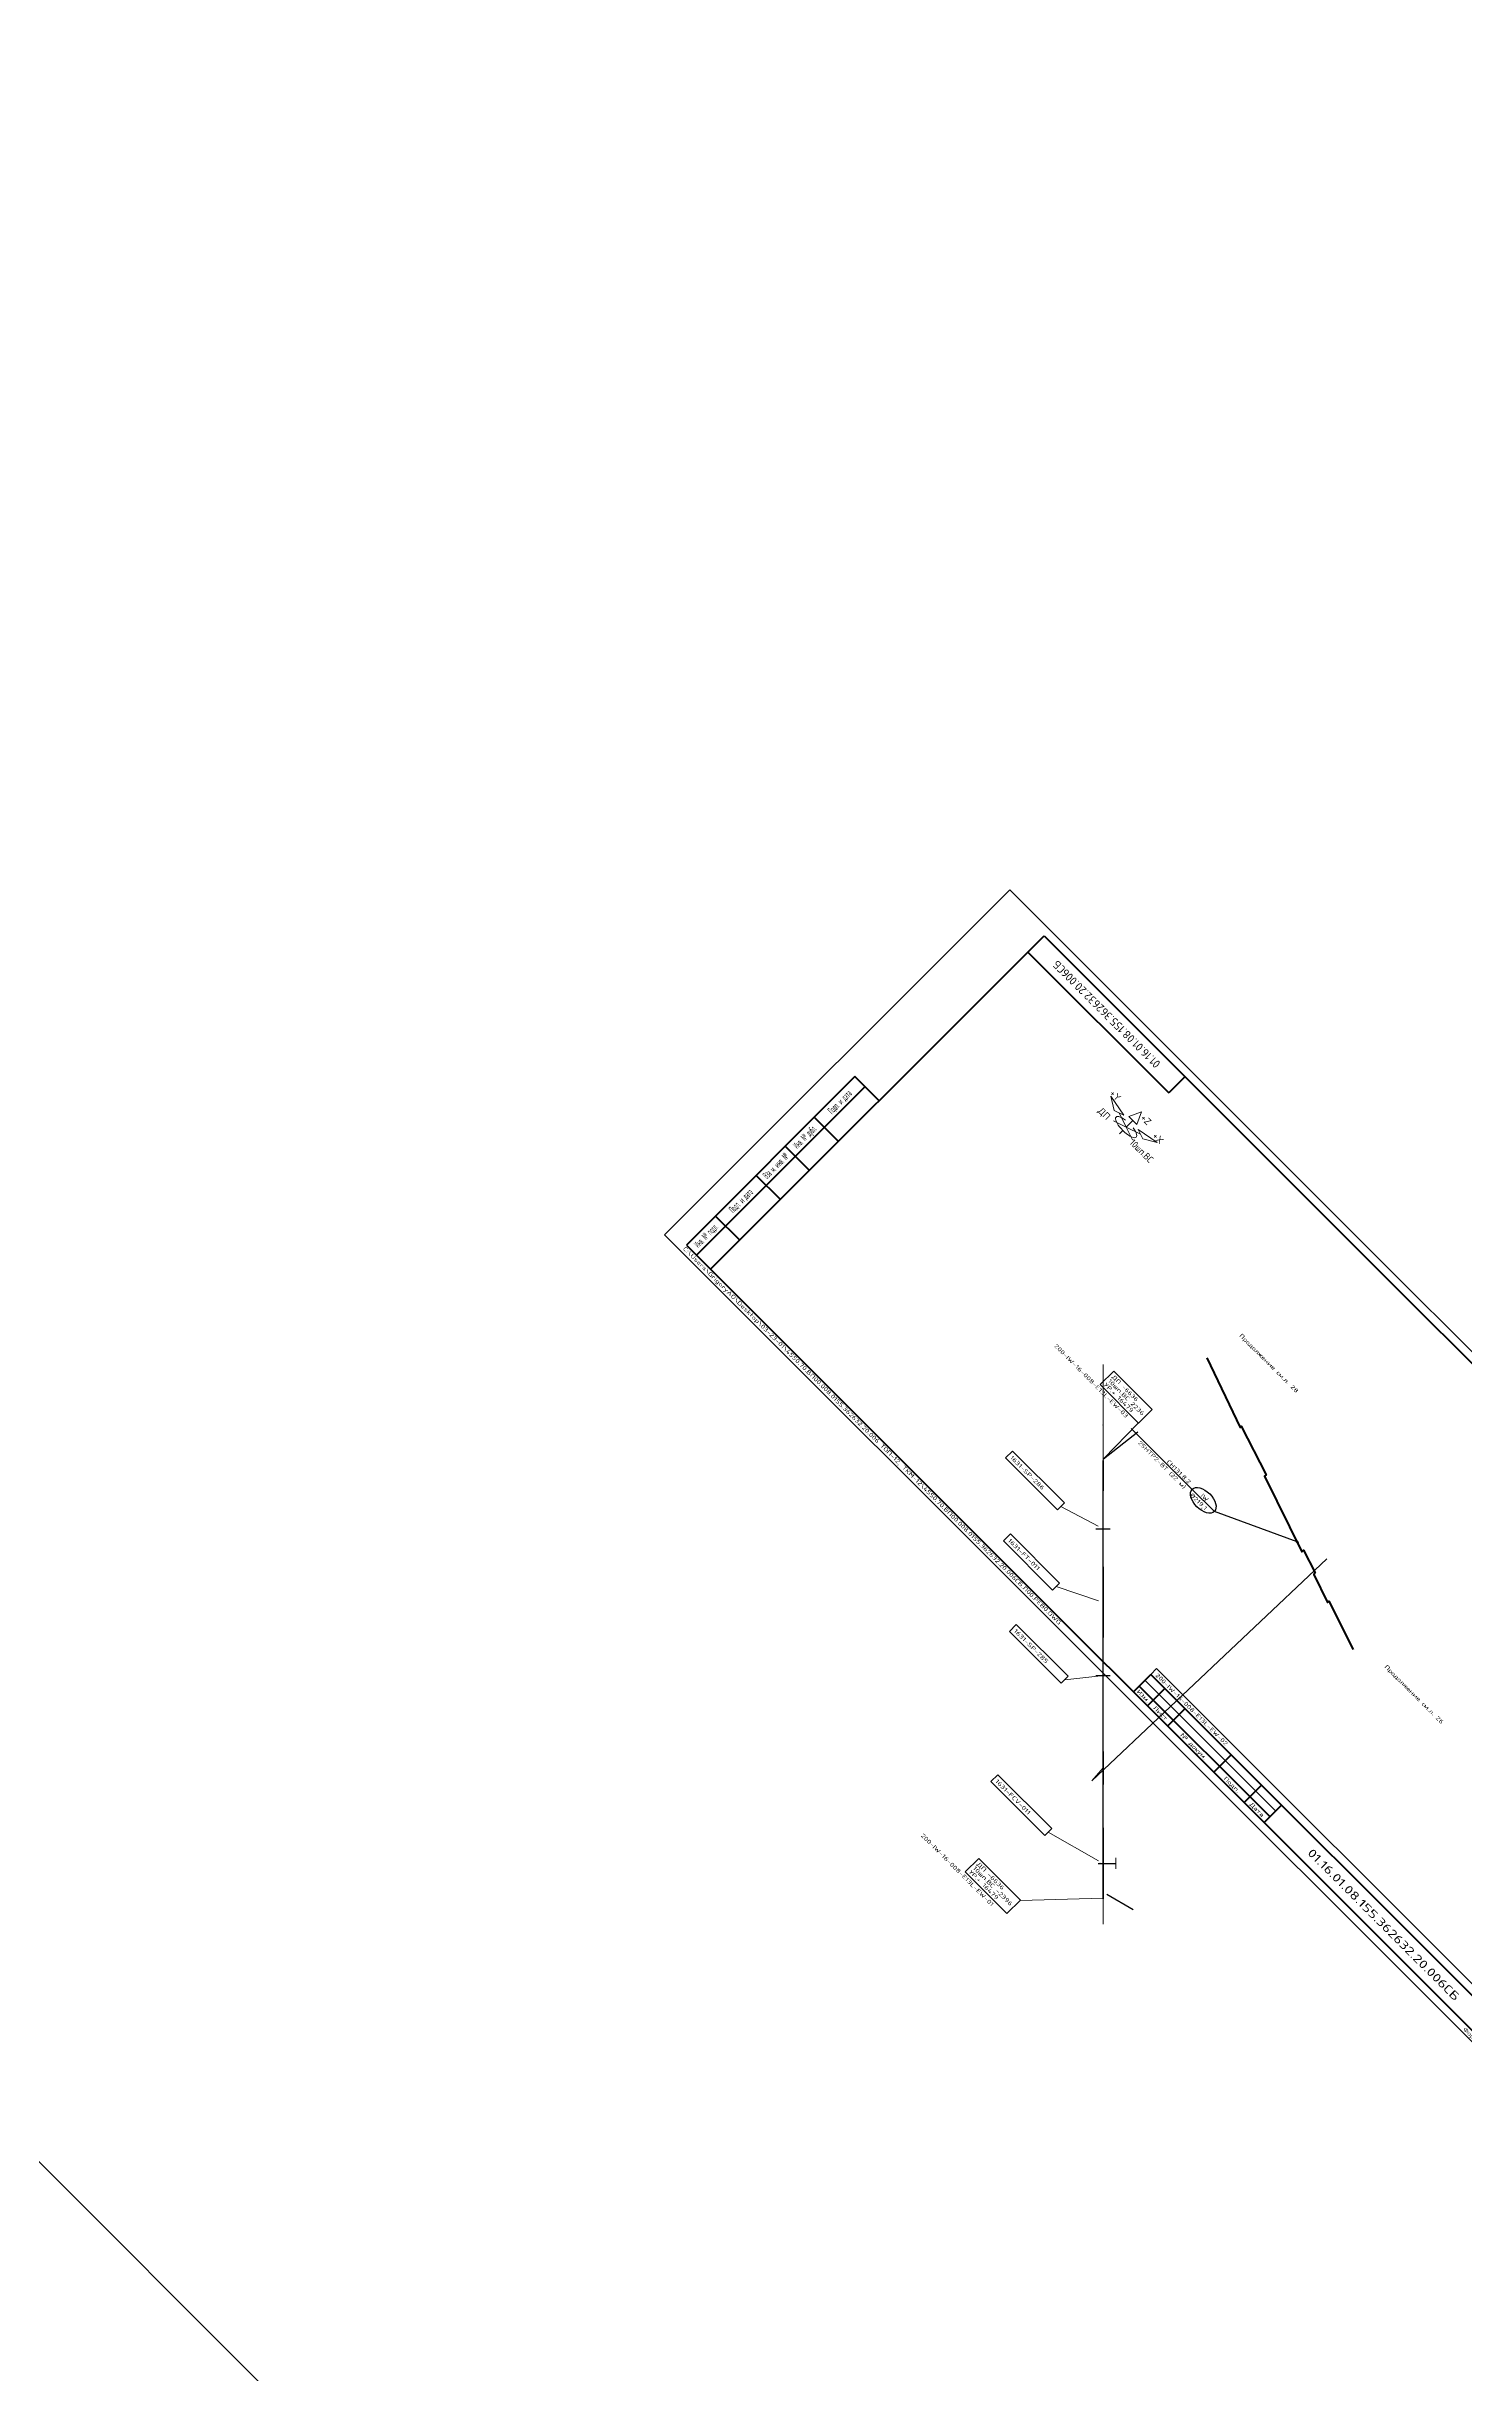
# Model space of a CAD drawing. Header units: millimetres. Extents: x -1501 to 8157, y -8271 to 1386.
# Drawn here: x 2518 to 3016, y -3628 to -2810 of the extents above; entities that cross this region are included whole.
import ezdxf
from ezdxf import colors
from ezdxf.entities.mleader import LeaderData, LeaderLine
from ezdxf.enums import TextEntityAlignment as Align
from ezdxf.math import Vec2, Vec3

# ---------------------------------------------------------------- set-up
doc = ezdxf.new("R2010")
doc.units = ezdxf.units.MM
doc.header["$MEASUREMENT"] = 0
for name, color, linetype, lineweight in [('--TEXT--', 7, 'Continuous', 25), ('OFORMLENIE', 7, 'Continuous', 25), ('подложка', 253, 'Continuous', 13), ('СН', 1, 'Continuous', 50)]:
    doc.layers.add(name, color=color, linetype=linetype, lineweight=lineweight)
doc.layers.add('непечат', color=2, linetype='Continuous', plot=False)
doc.layers.add('Построение', color=7, linetype='Continuous')
doc.styles.add('GOST 2.304', font='CS_Gost2304.shx')
doc.styles.add('GOST_2.304', font='CS_Gost2304.shx', dxfattribs={"height": 2.5})
doc.styles.add('GOST_2.304_07', font='CS_Gost2304.shx', dxfattribs={"width": 0.7})
doc.styles.add('GOST_2.304_09', font='CS_Gost2304.shx', dxfattribs={"width": 0.9})
doc.styles.add('Style-CS_Gost2304', font='CS_Gost2304.shx')
doc.styles.add('TNR_30', font='times.ttf', dxfattribs={"height": 3})

# ---------------------------------------------------------------- blocks, each defined once
blk = doc.blocks.new('TerminatorOpen_0.4')
at = {"color": 0, "linetype": 'ByBlock', "lineweight": -2}
for q in [(-1, 0.2), (-1, 0), (-1, -0.2)]:
    blk.add_line((0, 0), q, dxfattribs=at)
blk = doc.blocks.new('_DotSmall')
at = {"color": 0, "linetype": 'ByBlock', "const_width": 0.5}
blk.add_lwpolyline([(-0.0625, 0, 1), (0.0625, 0, 1)], format="xyb", close=True, dxfattribs=at)
blk = doc.blocks.new('*U21')
at = {"color": 0, "linetype": 'ByBlock', "lineweight": -2}
blk.add_lwpolyline([(420, 297), (0, 297), (0, 0), (420, 0)], close=True, dxfattribs=at)
at = {"color": 0, "linetype": 'ByBlock', "lineweight": 50}
blk.add_lwpolyline([(20, 292), (415, 292), (415, 5), (20, 5)], close=True, dxfattribs=at)
at = {"color": 0, "linetype": 'ByBlock', "lineweight": -2, "style": 'GOST_2.304'}
blk.add_text('Формат А3', height=2.5, dxfattribs=at).set_placement((410, 2.5), align=Align.MIDDLE_RIGHT)
at = {"color": 0, "linetype": 'ByBlock', "lineweight": -2, "insert": (8, 2.5), "char_height": 2.5, "attachment_point": 4, "style": 'GOST_2.304'}
blk.add_mtext('C:\\\\Users\\\\GrigoryAO\\\\Desktop\\\\03-23-01\\\\4550.70.ВП00.008.0155.362632.20.006 ТОП-12, ТКМ-12\\\\4550.70.ВП00.008.0155.362632.20.006СБ.Л00.РЕВ0.DWG', dxfattribs=at)
at = {"color": 0, "linetype": 'ByBlock', "lineweight": -2, "style": 'TNR_30'}
blk.add_attdef('ВЕРХНИЙ_НОМЕР_ЛИСТА', text='', height=3, dxfattribs=at).set_placement((410, 287), align=Align.MIDDLE_CENTER)
blk = doc.blocks.new('ST_Left')
at = {"color": 0, "linetype": 'ByBlock', "lineweight": 50}
for p, q in [((8, 150), (8, 5)), ((20, 150), (8, 150)), ((13, 5), (13, 150)), ((8, 115), (20, 115)), ((8, 90), (20, 90)), ((20, 65), (8, 65)), ((20, 30), (8, 30)), ((8, 5), (20, 5))]:
    blk.add_line(p, q, dxfattribs=at)
at = {"color": 0, "linetype": 'ByBlock', "lineweight": -2, "style": 'GOST_2.304'}
for s, p in [('Подп. и дата', (10.5, 132.5)), ('Инв. № дубл.', (10.5, 102.5)), ('Вза м. инв. №', (10.5, 77.5)), ('Подп. и дата', (10.5, 47.5)), ('Инв. № подл.', (10.5, 17.5))]:
    blk.add_text(s, height=2.5, rotation=90, dxfattribs=at).set_placement(p, align=Align.MIDDLE_CENTER)
at = {"color": 0, "linetype": 'ByBlock', "lineweight": -2, "style": 'GOST_2.304', "flags": 8}
for tag, p in [('ДУБЛ_ДАТА', (16.5, 141.25)), ('НОМЕР_ДУБЛ', (16.5, 102.5)), ('ВЗАМ_ИНВ', (16.5, 77.5)), ('ИНВ_ДАТА', (16.5, 56.25)), ('ИНВ_НОМЕР', (16.5, 17.5))]:
    blk.add_attdef(tag, text='', height=2.5, rotation=90, dxfattribs=at).set_placement(p, align=Align.MIDDLE_CENTER)
blk = doc.blocks.new('ST_2a_dyn')
at = {"color": 0, "linetype": 'ByBlock', "lineweight": 50, "extrusion": (0, 1, 0)}
for p, q in [((-185, 15), (0, 15)), ((-185, 5), (-120, 5)), ((-185, 0), (0, 0)), ((-10, 8), (0, 8))]:
    blk.add_line(p, q, dxfattribs=at)
at = {"color": 0, "linetype": 'ByBlock', "lineweight": 50, "extrusion": (1, 0, 0)}
for p, q in [((-185, 0), (-185, 15)), ((-178, 15), (-178, 0)), ((-168, 15), (-168, 0)), ((-145, 15), (-145, 0)), ((-130, 15), (-130, 0)), ((-120, 0), (-120, 15)), ((-10, 0), (-10, 15))]:
    blk.add_line(p, q, dxfattribs=at)
at = {"color": 0, "linetype": 'ByBlock', "lineweight": -2, "extrusion": (0, 1, 0)}
blk.add_line((-185, 10), (-120, 10), dxfattribs=at)
at = {"color": 0, "linetype": 'ByBlock', "lineweight": 50}
blk.add_line((0, 15), (0, 0), dxfattribs=at)
at = {"color": 0, "linetype": 'ByBlock', "lineweight": -2, "style": 'GOST_2.304'}
for s, p in [('Лист', (-5, 11.5)), ('Лист', (-173, 2.5)), ('Подп.', (-137.5, 2.5)), ('Дата', (-125, 2.5))]:
    blk.add_text(s, height=2.5, dxfattribs=at).set_placement(p, align=Align.MIDDLE_CENTER)
at = {"color": 0, "linetype": 'ByBlock', "lineweight": -2, "width": 0.9}
for s, style, p in [('Изм.', 'GOST_2.304', (-181.5, 2.5)), ('№ докум.', 'GOST_2.304_09', (-156.5, 2.5))]:
    blk.add_text(s, height=2.5, dxfattribs=dict(at, style=style)).set_placement(p, align=Align.MIDDLE_CENTER)
at = {"color": 0, "linetype": 'ByBlock', "lineweight": -2}
for tag, height, style, flags, p in [('ИЗМ_2', 2.5, 'GOST_2.304', 12, (-181.5, 12.5)), ('ИЗМ_1', 2.5, 'GOST_2.304', 12, (-181.5, 7.5)), ('ЛИСТ_2', 2.5, 'GOST_2.304', 12, (-173, 12.5)), ('ЛИСТ_1', 2.5, 'GOST_2.304', 12, (-173, 7.5)), ('N_ДОК_2', 2.5, 'GOST_2.304_09', 12, (-156.5, 12.5)), ('N_ДОК_1', 2.5, 'GOST_2.304_09', 12, (-156.5, 7.5)), ('ШИФР', 5, 'GOST_2.304', 4, (-65, 7.5)), ('LIST', 3.5, 'GOST_2.304', 4, (-5, 4))]:
    blk.add_attdef(tag, text='', height=height, dxfattribs=dict(at, style=style, flags=flags)).set_placement(p, align=Align.MIDDLE_CENTER)
at = {"color": 0, "linetype": 'ByBlock', "lineweight": -2, "style": 'GOST_2.304_07', "width": 0.7, "flags": 12}
for tag, p in [('ДАТА_2', (-125, 12.5)), ('ДАТА_1', (-125, 7.5))]:
    blk.add_attdef(tag, text='', height=2.5, dxfattribs=at).set_placement(p, align=Align.MIDDLE_CENTER)
blk = doc.blocks.new('ST_Top')
at = {"color": 0, "linetype": 'ByBlock', "lineweight": 50}
blk.add_line((70, 0), (70, -14), dxfattribs=at)
at = {"color": 0, "linetype": 'ByBlock', "lineweight": 50, "extrusion": (0, 1, 0)}
blk.add_line((0, -14), (70, -14), dxfattribs=at)
at = {"color": 0, "linetype": 'ByBlock', "lineweight": -2, "style": 'GOST_2.304', "width": 0.7, "flags": 4}
blk.add_attdef('ШИФР', text='', height=5, rotation=180, dxfattribs=at).set_placement((35, -7), align=Align.MIDDLE_CENTER)

msp = doc.modelspace()

# ---------------------------------------------------------------- hatches: boundary and pattern name
at = {"layer": 'подложка', "extrusion": (-1, -3.92523e-17, -1.17757e-16)}
h = msp.add_hatch(color=252, dxfattribs=at)
edge = h.paths.add_edge_path()
edge.add_arc((3294.63, -313.15), 1.78, 0, 360)
h = msp.add_hatch(color=252, dxfattribs=at)
edge = h.paths.add_edge_path()
edge.add_arc((3317.74, -313.15), 1, 0, 360)
h = msp.add_hatch(color=252, dxfattribs=at)
edge = h.paths.add_edge_path()
edge.add_arc((3344.4, -313.15), 1, 0, 360)
for points in [[(3351.09, -311.71), (3345.34, -313.15), (3351.09, -314.59)], [(3400.86, -311.71), (3395.11, -313.15), (3400.86, -314.59)]]:
    msp.add_hatch(color=252, dxfattribs=at).paths.add_polyline_path(points)
h = msp.add_hatch(color=252, dxfattribs=at)
edge = h.paths.add_edge_path()
edge.add_arc((3436.15, -313.15), 1, 0, 360)
h = msp.add_hatch(color=252, dxfattribs=at)
edge = h.paths.add_edge_path()
edge.add_arc((3461.04, -313.15), 1, 0, 360)
at = {"layer": 'Построение', "linetype": 'Continuous', "lineweight": 30, "extrusion": (-1, -3.92523e-17, -1.17757e-16)}
h = msp.add_hatch(color=256, dxfattribs=at)
edge = h.paths.add_edge_path()
edge.add_arc((3409.28, -313.15), 1, 0, 360)

# ---------------------------------------------------------------- linework, layer by layer
at = {"layer": '--TEXT--', "extrusion": (-0.57735, -0.57735, 0.57735)}
for p, q in [((2888.94, -3306.47, -312.37), (2901.02, -3297.01, -290.83)), ((2890.08, -3459.43, -310.23), (2899.35, -3464.74, -306.28))]:
    msp.add_line(p, q, dxfattribs=at)
msp.add_circle((4415.87, -486.3), 5.51, dxfattribs=at)
at = {"layer": 'OFORMLENIE', "extrusion": (-0.57735, -0.57735, 0.57735)}
for q in [(2905.52, -3382.18, -476.66), (3038.41, -3510.99, -472.58)]:
    msp.add_line((2907.56, -3380.14, -472.58), q, dxfattribs=at)
at = {"layer": 'непечат', "color": 3, "extrusion": (-0.57735, -0.57735, 0.57735)}
msp.add_lwpolyline([(-1387.86, 992.34), (10962.33, 992.34), (10962.33, -1271.92), (-1387.86, -1271.92)], close=True, dxfattribs=at)
at = {"layer": 'подложка', "color": 252, "extrusion": (-0.57735, -0.57735, 0.57735)}
for p, q in [((2896.88, -3189.88, -301.43), (2892.38, -3187.63, -303.68)), ((2896.88, -3189.88, -301.43), (2894.38, -3184.88, -298.93)), ((2896.88, -3189.88, -301.43), (2899.21, -3187.55, -296.76)), ((2894.55, -3192.21, -306.1), (2895.71, -3191.05, -303.76)), ((2896.88, -3189.88, -301.43), (2899.13, -3194.38, -303.68)), ((2896.88, -3189.88, -301.43), (2901.88, -3192.38, -298.93)), ((2888.94, -3306.47, -312.37), (2901.22, -3293.84, -287.46)), ((2887.07, -3330.16, -313.94), (2873.95, -3323.15, -320.05)), ((2887.07, -3330.16, -313.94), (2873.95, -3323.15, -320.05)), ((2884.84, -3419.56, -291.71), (2967.32, -3341.54, -374.22)), ((2887.13, -3356.3, -314.24), (2872.27, -3351.35, -324.15)), ((2887.13, -3356.3, -314.24), (2872.27, -3351.35, -324.15)), ((2886.87, -3382.82, -315.25), (2875.3, -3384.08, -328.08)), ((2886.87, -3382.82, -315.25), (2875.3, -3384.08, -328.08)), ((2887.12, -3447.65, -313.86), (2869.51, -3437.62, -321.43)), ((2887.12, -3447.65, -313.86), (2869.51, -3437.62, -321.43)), ((2888.69, -3460.83, -313.02), (2859.71, -3461.62, -342.79)), ((2888.77, -3461.04, -298.15), (2888.77, -3469.15, -298.15))]:
    msp.add_line(p, q, dxfattribs=at)
at = {"layer": 'подложка', "color": 252}
for p, q in [((2888.77, -3282.19, -313.15), (2888.77, -3273.3, -313.15)), ((2888.77, -3282.19, -315.98), (2888.77, -3273.3, -315.98)), ((2888.77, -3282.19, -310.32), (2888.77, -3273.3, -310.32)), ((2888.77, -3283.74, -317.15), (2888.77, -3282.19, -317.15)), ((2888.77, -3283.74, -309.15), (2888.77, -3282.19, -309.15)), ((2888.77, -3285.74, -317.15), (2888.77, -3283.74, -317.15)), ((2888.77, -3285.74, -309.15), (2888.77, -3283.74, -309.15)), ((2888.77, -3287.52, -317.15), (2888.77, -3289.52, -317.15)), ((2888.77, -3287.52, -309.15), (2888.77, -3289.52, -309.15)), ((2888.77, -3299.74, -317.15), (2888.77, -3289.52, -317.15)), ((2888.77, -3299.74, -309.15), (2888.77, -3289.52, -309.15)), ((2888.77, -3301.74, -317.15), (2888.77, -3299.74, -317.15)), ((2888.77, -3301.74, -309.15), (2888.77, -3299.74, -309.15)), ((2888.77, -3303.52, -317.15), (2888.77, -3305.52, -317.15)), ((2888.77, -3303.52, -309.15), (2888.77, -3305.52, -309.15)), ((2888.77, -3305.52, -317.15), (2888.77, -3307.07, -317.15)), ((2888.77, -3305.52, -309.15), (2888.77, -3307.07, -309.15)), ((2888.77, -3307.07, -317.15), (2888.77, -3317.74, -317.15)), ((2888.77, -3307.07, -309.15), (2888.77, -3317.74, -309.15)), ((2888.77, -3344.4, -315.98), (2888.77, -3317.74, -315.98)), ((2888.77, -3344.4, -310.32), (2888.77, -3317.74, -310.32)), ((2888.77, -3345.95, -317.15), (2888.77, -3344.4, -317.15)), ((2888.77, -3345.95, -309.15), (2888.77, -3344.4, -309.15)), ((2888.77, -3347.95, -317.15), (2888.77, -3345.95, -317.15)), ((2888.77, -3347.95, -309.15), (2888.77, -3345.95, -309.15)), ((2888.77, -3349.73, -317.15), (2888.77, -3351.73, -317.15)), ((2888.77, -3349.73, -309.15), (2888.77, -3351.73, -309.15)), ((2888.77, -3361.95, -317.15), (2888.77, -3351.73, -317.15)), ((2888.77, -3361.95, -309.15), (2888.77, -3351.73, -309.15)), ((2888.77, -3363.95, -317.15), (2888.77, -3361.95, -317.15)), ((2888.77, -3363.95, -309.15), (2888.77, -3361.95, -309.15)), ((2888.77, -3365.73, -317.15), (2888.77, -3367.73, -317.15)), ((2888.77, -3365.73, -309.15), (2888.77, -3367.73, -309.15)), ((2888.77, -3367.73, -317.15), (2888.77, -3369.28, -317.15)), ((2888.77, -3367.73, -309.15), (2888.77, -3369.28, -309.15)), ((2888.77, -3409.28, -315.98), (2888.77, -3369.28, -315.98)), ((2888.77, -3409.28, -310.32), (2888.77, -3369.28, -310.32)), ((2888.77, -3410.83, -317.15), (2888.77, -3409.28, -317.15)), ((2888.77, -3410.83, -309.15), (2888.77, -3409.28, -309.15)), ((2888.77, -3412.83, -317.15), (2888.77, -3410.83, -317.15)), ((2888.77, -3412.83, -309.15), (2888.77, -3410.83, -309.15)), ((2888.77, -3415.5, -317.15), (2888.77, -3413.5, -317.15)), ((2888.77, -3413.5, -317.15), (2888.77, -3416.61, -317.15)), ((2888.77, -3413.5, -309.15), (2888.77, -3416.61, -309.15)), ((2888.77, -3414.61, -317.15), (2888.77, -3416.61, -317.15)), ((2888.77, -3414.61, -309.15), (2888.77, -3416.61, -309.15)), ((2888.77, -3417.28, -317.15), (2888.77, -3419.28, -317.15)), ((2888.77, -3417.28, -309.15), (2888.77, -3419.28, -309.15)), ((2888.77, -3419.28, -317.15), (2888.77, -3420.83, -317.15)), ((2888.77, -3419.28, -309.15), (2888.77, -3420.83, -309.15)), ((2888.77, -3436.15, -315.98), (2888.77, -3420.83, -315.98)), ((2888.77, -3436.15, -310.32), (2888.77, -3420.83, -310.32)), ((2888.77, -3437.71, -317.15), (2888.77, -3436.15, -317.15)), ((2888.77, -3437.71, -309.15), (2888.77, -3436.15, -309.15)), ((2888.77, -3439.71, -317.15), (2888.77, -3437.71, -317.15)), ((2888.77, -3439.71, -309.15), (2888.77, -3437.71, -309.15)), ((2888.77, -3441.48, -317.15), (2888.77, -3443.48, -317.15)), ((2888.77, -3441.48, -309.15), (2888.77, -3443.48, -309.15)), ((2888.77, -3453.7, -317.15), (2888.77, -3443.48, -317.15)), ((2888.77, -3453.7, -309.15), (2888.77, -3443.48, -309.15)), ((2888.77, -3455.7, -317.15), (2888.77, -3453.7, -317.15)), ((2888.77, -3455.7, -309.15), (2888.77, -3453.7, -309.15)), ((2888.77, -3457.48, -317.15), (2888.77, -3459.48, -317.15)), ((2888.77, -3457.48, -309.15), (2888.77, -3459.48, -309.15)), ((2888.77, -3459.48, -317.15), (2888.77, -3461.04, -317.15)), ((2888.77, -3459.48, -309.15), (2888.77, -3461.04, -309.15)), ((2888.77, -3469.92, -313.15), (2888.77, -3461.04, -313.15)), ((2888.77, -3469.92, -315.98), (2888.77, -3461.04, -315.98)), ((2888.77, -3469.92, -310.32), (2888.77, -3461.04, -310.32))]:
    msp.add_line(p, q, dxfattribs=at)
at = {"layer": 'подложка', "color": 252, "extrusion": (-1, 5.55112e-17, -5.55112e-17)}
for p, q in [((2888.77, -3288.41, -309.59), (2888.77, -3300.85, -316.7)), ((2888.77, -3294.63, -315.65), (2888.77, -3294.63, -307.15)), ((2888.77, -3307.07, -313.15), (2888.77, -3307.07, -303.9)), ((2888.77, -3307.07, -313.15), (2888.77, -3307.07, -296.9)), ((2888.77, -3307.07, -313.15), (2888.77, -3307.07, -289.9)), ((2888.77, -3309.57, -305.15), (2888.77, -3328.57, -305.15)), ((2888.77, -3309.57, -298.15), (2888.77, -3345.45, -298.15)), ((2888.77, -3309.57, -291.15), (2888.77, -3458.54, -291.15)), ((2888.77, -3331.07, -313.15), (2888.77, -3331.07, -303.9)), ((2888.77, -3347.95, -313.15), (2888.77, -3347.95, -296.9)), ((2888.77, -3349.73, -313.15), (2888.77, -3349.73, -296.9)), ((2888.77, -3352.23, -298.15), (2888.77, -3361.45, -298.15)), ((2888.77, -3363.95, -313.15), (2888.77, -3363.95, -296.9)), ((2888.77, -3365.73, -313.15), (2888.77, -3365.73, -296.9)), ((2888.77, -3365.73, -313.15), (2888.77, -3365.73, -303.9)), ((2888.77, -3368.23, -298.15), (2888.77, -3410.33, -298.15)), ((2888.77, -3368.23, -305.15), (2888.77, -3380.11, -305.15)), ((2888.77, -3382.61, -313.15), (2888.77, -3382.61, -303.9)), ((2888.77, -3415.05, -298.15), (2884.84, -3419.56, -291.71)), ((2888.77, -3412.83, -313.15), (2888.77, -3412.83, -296.9)), ((2888.77, -3414.61, -313.15), (2888.77, -3414.61, -296.9)), ((2888.77, -3414.61, -298.15), (2888.77, -3415.5, -298.15)), ((2888.77, -3415.5, -313.15), (2888.77, -3415.5, -296.9)), ((2888.77, -3417.28, -313.15), (2888.77, -3417.28, -296.9)), ((2888.77, -3419.78, -298.15), (2888.77, -3437.21, -298.15)), ((2888.77, -3439.71, -313.15), (2888.77, -3439.71, -296.9)), ((2888.77, -3441.48, -313.15), (2888.77, -3441.48, -296.9)), ((2888.77, -3443.98, -298.15), (2888.77, -3453.2, -298.15)), ((2888.77, -3455.7, -313.15), (2888.77, -3455.7, -296.9)), ((2888.77, -3457.48, -313.15), (2888.77, -3457.48, -296.9)), ((2888.77, -3457.48, -298.15), (2888.77, -3461.04, -298.15)), ((2888.77, -3461.04, -313.15), (2888.77, -3461.04, -296.9)), ((2888.77, -3461.04, -313.15), (2888.77, -3461.04, -289.9))]:
    msp.add_line(p, q, dxfattribs=at)
at = {"layer": 'подложка', "color": 252, "extrusion": (1, -5.55112e-17, 5.55112e-17)}
for p, q in [((2888.77, -3349.98, -313.4), (2888.77, -3349.48, -312.9)), ((2888.77, -3349.98, -312.9), (2888.77, -3349.48, -313.4)), ((2888.77, -3365.98, -313.4), (2888.77, -3365.48, -312.9)), ((2888.77, -3365.98, -312.9), (2888.77, -3365.48, -313.4)), ((2888.77, -3414.86, -313.4), (2888.77, -3414.36, -312.9)), ((2888.77, -3414.86, -312.9), (2888.77, -3414.36, -313.4)), ((2888.77, -3417.53, -313.4), (2888.77, -3417.03, -312.9)), ((2888.77, -3417.53, -312.9), (2888.77, -3417.03, -313.4)), ((2888.77, -3441.73, -313.4), (2888.77, -3441.23, -312.9)), ((2888.77, -3441.73, -312.9), (2888.77, -3441.23, -313.4)), ((2888.77, -3457.73, -313.4), (2888.77, -3457.23, -312.9)), ((2888.77, -3457.73, -312.9), (2888.77, -3457.23, -313.4))]:
    msp.add_line(p, q, dxfattribs=at)
at = {"layer": 'подложка', "color": 252, "extrusion": (-1, 5.55112e-17, -5.55112e-17), "elevation": -2888.77, "flags": 128}
for points in [[(3284.85, -310.48), (3282.19, -312.26), (3282.19, -314.04), (3284.85, -315.81)], [(3350.31, -311.91), (3345.34, -313.15), (3351.09, -314.59), (3351.09, -311.71)], [(3351.09, -311.71), (3345.34, -313.15), (3351.09, -314.59), (3351.09, -312.15)], [(3400.08, -311.91), (3395.11, -313.15), (3400.86, -314.59), (3400.86, -311.71)], [(3400.86, -311.71), (3395.11, -313.15), (3400.86, -314.59), (3400.86, -312.15)]]:
    msp.add_lwpolyline(points, dxfattribs=at)
at = {"layer": 'подложка', "color": 252, "extrusion": (1, -5.55112e-17, 5.55112e-17), "elevation": 2888.77, "flags": 128}
msp.add_lwpolyline([(-3304.4, -310.48), (-3307.07, -312.26), (-3307.07, -314.04), (-3304.4, -315.81)], dxfattribs=at)
at = {"layer": 'подложка', "color": 252, "extrusion": (-0.57735, -0.57735, 0.57735)}
msp.add_ellipse((2896.88, -3189.88, -301.43), major_axis=(-3.54, 3.54), ratio=0.57735, start_param=5.105088, end_param=10.602875, dxfattribs=at)
at = {"layer": 'подложка', "color": 252, "extrusion": (-1, 5.55112e-17, -5.55112e-17)}
msp.add_point((2888.77, -3294.59, -314.72), dxfattribs=at)
at = {"layer": 'подложка', "color": 252, "extrusion": (-0.707107, 0, 0.707107)}
msp.add_point((2887.66, -3448.56, -314.26), dxfattribs=at)
at = {"layer": 'подложка', "color": 252, "extrusion": (1, -5.55112e-17, 5.55112e-17)}
msp.add_solid([(-3292.63, -306.65, 2888.77), (-3296.63, -306.65, 2888.77), (-3292.63, -307.15, 2888.77), (-3296.63, -307.15, 2888.77)], dxfattribs=at)
at = {"layer": 'подложка', "color": 252, "extrusion": (-1, 5.55112e-17, -5.55112e-17)}
for points in [[(3351.09, -311.71, -2888.77), (3345.34, -313.15, -2888.77), (3351.09, -314.59, -2888.77)], [(3400.86, -311.71, -2888.77), (3395.11, -313.15, -2888.77), (3400.86, -314.59, -2888.77)]]:
    msp.add_solid(points, dxfattribs=at)
at = {"layer": 'подложка', "color": 252}
for points in [[(2891.46, -3179.05, -296.01), (2896.05, -3185.71, -298.1), (2892.71, -3184.05, -299.76)], [(2902.27, -3184.48, -290.64), (2897.8, -3186.13, -296.76), (2900.63, -3188.96, -296.76)], [(2907.71, -3195.3, -296.01), (2901.05, -3190.71, -298.1), (2902.71, -3194.05, -299.76)], [(2892.5, -3275.65, -277.99), (2905.98, -3289.12, -277.99), (2901.24, -3293.86, -287.46), (2887.76, -3280.38, -287.46)], [(2888.77, -3285.74, -309.59), (2888.77, -3284.85, -309.59), (2888.77, -3284.85, -316.7), (2888.77, -3285.74, -316.7)], [(2888.77, -3285.74, -314.48), (2888.77, -3287.52, -314.48), (2888.77, -3287.52, -311.81), (2888.77, -3285.74, -311.81)], [(2888.77, -3287.52, -309.59), (2888.77, -3288.41, -309.59), (2888.77, -3288.41, -316.7), (2888.77, -3287.52, -316.7)], [(2888.77, -3300.85, -309.59), (2888.77, -3301.74, -309.59), (2888.77, -3301.74, -316.7), (2888.77, -3300.85, -316.7)], [(2888.77, -3303.52, -314.48), (2888.77, -3301.74, -314.48), (2888.77, -3301.74, -311.81), (2888.77, -3303.52, -311.81)], [(2856.95, -3303.7, -317.6), (2875.18, -3321.93, -317.6), (2872.73, -3324.37, -322.5), (2854.5, -3306.15, -322.5)], [(2888.77, -3303.52, -309.59), (2888.77, -3304.4, -309.59), (2888.77, -3304.4, -316.7), (2888.77, -3303.52, -316.7)], [(2856.22, -3332.85, -321.71), (2873.5, -3350.12, -321.71), (2871.05, -3352.57, -326.6), (2853.77, -3335.3, -326.6)], [(2888.77, -3351.09, -311.71), (2888.77, -3345.34, -313.15), (2888.77, -3351.09, -314.59)], [(2858.29, -3364.63, -325.63), (2876.52, -3382.85, -325.63), (2874.07, -3385.3, -330.53), (2855.85, -3367.08, -330.53)], [(2888.77, -3400.86, -311.71), (2888.77, -3395.11, -313.15), (2888.77, -3400.86, -314.59)], [(2851.76, -3417.42, -318.98), (2870.73, -3436.39, -318.98), (2868.28, -3438.84, -323.88), (2849.31, -3419.87, -323.88)], [(2845.08, -3446.84, -342.65), (2859.75, -3461.51, -342.65), (2855.01, -3466.25, -352.12), (2840.35, -3451.58, -352.12)]]:
    msp.add_3dface(points, dxfattribs=at)
at = {"layer": 'Построение', "linetype": 'Continuous', "lineweight": 30}
for p, q in [((2888.77, -3344.4, -313.15), (2888.77, -3317.74, -313.15)), ((2888.77, -3409.28, -313.15), (2888.77, -3369.28, -313.15)), ((2888.77, -3415.5, -309.15), (2888.77, -3413.5, -309.15)), ((2888.77, -3413.5, -309.15), (2888.77, -3413.5, -309.15)), ((2888.77, -3436.15, -313.15), (2888.77, -3420.83, -313.15))]:
    msp.add_line(p, q, dxfattribs=at)
at = {"layer": 'Построение', "linetype": 'Continuous', "lineweight": 30, "extrusion": (-5.55112e-17, -1, 5.55112e-17)}
for p, q in [((2886.27, -3331.07, -314.65), (2891.27, -3331.07, -314.65)), ((2886.27, -3382.61, -314.65), (2891.27, -3382.61, -314.65))]:
    msp.add_line(p, q, dxfattribs=at)
at = {"layer": 'Построение', "linetype": 'Continuous', "lineweight": 30, "extrusion": (-1, 5.55112e-17, -5.55112e-17)}
for p, q in [((2888.77, -3350.62, -309.59), (2888.77, -3363.06, -316.7)), ((2888.77, -3363.06, -309.59), (2888.77, -3350.62, -316.7)), ((2888.77, -3415.05, -309.59), (2888.77, -3415.05, -308.7)), ((2888.77, -3442.37, -309.59), (2888.77, -3454.81, -316.7)), ((2888.77, -3454.81, -309.59), (2888.77, -3442.37, -316.7))]:
    msp.add_line(p, q, dxfattribs=at)
at = {"layer": 'Построение', "linetype": 'Continuous', "lineweight": 30, "extrusion": (-0.707107, 0, 0.707107)}
msp.add_line((2887, -3448.59, -314.92), (2893.01, -3448.59, -308.91), dxfattribs=at)
at = {"layer": 'Построение', "linetype": 'Continuous', "lineweight": 30, "extrusion": (-1, 5.55112e-17, -5.55112e-17), "elevation": -2888.77, "flags": 128}
for points in [[(3347.06, -310.48), (3344.4, -312.26), (3344.4, -314.04), (3347.06, -315.81)], [(3411.94, -310.48), (3409.28, -312.26), (3409.28, -314.04), (3411.94, -315.81)], [(3438.82, -310.48), (3436.15, -312.26), (3436.15, -314.04), (3438.82, -315.81)]]:
    msp.add_lwpolyline(points, dxfattribs=at)
at = {"layer": 'Построение', "linetype": 'Continuous', "lineweight": 30, "extrusion": (1, -5.55112e-17, 5.55112e-17), "elevation": 2888.77, "flags": 128}
for points in [[(-3366.62, -310.48), (-3369.28, -312.26), (-3369.28, -314.04), (-3366.62, -315.81)], [(-3418.16, -310.48), (-3420.83, -312.26), (-3420.83, -314.04), (-3418.16, -315.81)], [(-3458.37, -310.48), (-3461.04, -312.26), (-3461.04, -314.04), (-3458.37, -315.81)]]:
    msp.add_lwpolyline(points, dxfattribs=at)
at = {"layer": 'Построение', "linetype": 'Continuous', "lineweight": 30, "extrusion": (-1, 5.55112e-17, -5.55112e-17)}
for centre, radius in [((3356.84, -313.15, -2888.77), 1.78), ((3415.05, -307.82, -2888.77), 0.889), ((3448.59, -313.15, -2888.77), 1.78)]:
    msp.add_circle(centre, radius, dxfattribs=at)
at = {"layer": 'Построение', "linetype": 'Continuous', "lineweight": 30, "extrusion": (-5.55112e-17, 1, 5.55112e-17)}
for centre in [(2888.77, -3331.07, -317.15), (2888.77, -3382.61, -317.15)]:
    msp.add_ellipse(centre, major_axis=(0, 0, -5.5), ratio=0.363636, start_param=1.942965, end_param=4.34022, dxfattribs=at)
at = {"layer": 'Построение', "linetype": 'Continuous', "lineweight": 30, "extrusion": (0.707107, -5.55112e-17, -0.707107)}
msp.add_solid([(-3446.59, 1827.74, 2264.1), (-3450.59, 1827.74, 2264.1), (-3446.59, 1827.24, 2264.1), (-3450.59, 1827.24, 2264.1)], dxfattribs=at)
at = {"layer": 'Построение', "linetype": 'Continuous', "lineweight": 30}
for points in [[(2888.77, -3307.07, -316.26), (2888.77, -3307.07, -310.04), (2888.77, -3317.74, -311.37), (2888.77, -3317.74, -314.93)], [(2888.77, -3347.95, -309.59), (2888.77, -3347.06, -309.59), (2888.77, -3347.06, -316.7), (2888.77, -3347.95, -316.7)], [(2888.77, -3347.95, -314.48), (2888.77, -3349.73, -314.48), (2888.77, -3349.73, -311.81), (2888.77, -3347.95, -311.81)], [(2888.77, -3349.73, -309.59), (2888.77, -3350.62, -309.59), (2888.77, -3350.62, -316.7), (2888.77, -3349.73, -316.7)], [(2888.77, -3363.06, -309.59), (2888.77, -3363.95, -309.59), (2888.77, -3363.95, -316.7), (2888.77, -3363.06, -316.7)], [(2888.77, -3365.73, -314.48), (2888.77, -3363.95, -314.48), (2888.77, -3363.95, -311.81), (2888.77, -3365.73, -311.81)], [(2888.77, -3365.73, -309.59), (2888.77, -3366.62, -309.59), (2888.77, -3366.62, -316.7), (2888.77, -3365.73, -316.7)], [(2888.77, -3412.83, -309.59), (2888.77, -3411.94, -309.59), (2888.77, -3411.94, -316.7), (2888.77, -3412.83, -316.7)], [(2888.77, -3412.83, -314.48), (2888.77, -3414.61, -314.48), (2888.77, -3414.61, -311.81), (2888.77, -3412.83, -311.81)], [(2888.77, -3414.61, -309.59), (2888.77, -3415.5, -309.59), (2888.77, -3415.5, -316.7), (2888.77, -3414.61, -316.7)], [(2888.77, -3417.28, -314.48), (2888.77, -3415.5, -314.48), (2888.77, -3415.5, -311.81), (2888.77, -3417.28, -311.81)], [(2888.77, -3417.28, -309.59), (2888.77, -3418.16, -309.59), (2888.77, -3418.16, -316.7), (2888.77, -3417.28, -316.7)], [(2888.77, -3439.71, -309.59), (2888.77, -3438.82, -309.59), (2888.77, -3438.82, -316.7), (2888.77, -3439.71, -316.7)], [(2888.77, -3439.71, -314.48), (2888.77, -3441.48, -314.48), (2888.77, -3441.48, -311.81), (2888.77, -3439.71, -311.81)], [(2888.77, -3441.48, -309.59), (2888.77, -3442.37, -309.59), (2888.77, -3442.37, -316.7), (2888.77, -3441.48, -316.7)], [(2888.77, -3454.81, -309.59), (2888.77, -3455.7, -309.59), (2888.77, -3455.7, -316.7), (2888.77, -3454.81, -316.7)], [(2888.77, -3457.48, -314.48), (2888.77, -3455.7, -314.48), (2888.77, -3455.7, -311.81), (2888.77, -3457.48, -311.81)], [(2888.77, -3457.48, -309.59), (2888.77, -3458.37, -309.59), (2888.77, -3458.37, -316.7), (2888.77, -3457.48, -316.7)]]:
    msp.add_3dface(points, dxfattribs=at)
at = {"layer": 'СН', "extrusion": (-0.57735, -0.57735, 0.57735)}
msp.add_lwpolyline([(4381.41, -423.46), (4406.88, -439.1), (4406.88, -438.05), (4425.11, -448.32), (4425.11, -449.6), (4453.15, -466.04), (4453.15, -464.5), (4461.69, -469.3), (4461.69, -470.68), (4472.06, -476.82), (4472.06, -475.64), (4490.18, -485.96)], dxfattribs=at)

# ---------------------------------------------------------------- block references
at = {"layer": 'OFORMLENIE', "extrusion": (-0.57735, -0.57735, 0.57735)}
for name in ['*U21', 'ST_Left']:
    msp.add_blockref(name, (4216.08, -603.79), dxfattribs=at)
ref = msp.add_blockref('ST_Top', (4236.08, -311.79), dxfattribs=at)
ref.add_attrib('ШИФР', '01.16.01.08.155.362632.20.006СБ', dxfattribs={"layer": '0', "color": 0, "linetype": 'ByBlock', "lineweight": -2, "extrusion": (-0.57735, -0.57735, 0.57735), "height": 5, "rotation": 180, "style": 'GOST_2.304', "width": 0.7}).set_placement((4271.08, -318.79), align=Align.MIDDLE_CENTER)
ref = msp.add_blockref('ST_2a_dyn', (4631.08, -598.79), dxfattribs=at)
ref.add_attrib('LIST', '27', dxfattribs={"layer": '0', "color": 0, "linetype": 'ByBlock', "lineweight": -2, "extrusion": (-0.57735, -0.57735, 0.57735), "height": 3.5, "style": 'GOST_2.304'}).set_placement((4626.08, -594.79), align=Align.MIDDLE_CENTER)
ref.add_attrib('ШИФР', '01.16.01.08.155.362632.20.006СБ', dxfattribs={"layer": '0', "color": 0, "linetype": 'ByBlock', "lineweight": -2, "extrusion": (-0.57735, -0.57735, 0.57735), "height": 5, "style": 'GOST_2.304'}).set_placement((4566.08, -591.29), align=Align.MIDDLE_CENTER)
at = {"layer": 'подложка', "color": 252, "extrusion": (-1, 5.55112e-17, -5.55112e-17), "xscale": 2.500000000000001, "yscale": 2.500000000000001, "zscale": 2.500000000000001, "rotation": 180}
for p in [(3307.07, -305.15, -2888.77), (3307.07, -298.15, -2888.77), (3307.07, -291.15, -2888.77), (3349.73, -298.15, -2888.77), (3365.73, -298.15, -2888.77), (3365.73, -305.15, -2888.77), (3417.28, -298.15, -2888.77), (3441.48, -298.15, -2888.77)]:
    msp.add_blockref('TerminatorOpen_0.4', p, dxfattribs=at)
at = {"layer": 'подложка', "color": 252, "extrusion": (-1, 5.55112e-17, -5.55112e-17), "xscale": 2.500000000000001, "yscale": 2.500000000000001, "zscale": 2.500000000000001}
for p in [(3331.07, -305.15, -2888.77), (3347.95, -298.15, -2888.77), (3363.95, -298.15, -2888.77), (3382.61, -305.15, -2888.77), (3412.83, -298.15, -2888.77), (3439.71, -298.15, -2888.77), (3455.7, -298.15, -2888.77), (3461.04, -291.15, -2888.77)]:
    msp.add_blockref('TerminatorOpen_0.4', p, dxfattribs=at)

# ---------------------------------------------------------------- texts
at = {"layer": '--TEXT--', "extrusion": (-0.57735, -0.57735, 0.57735), "style": 'GOST 2.304', "width": 0.9}
msp.add_text('%%C219,1', height=2.5, rotation=360, dxfattribs=at).set_placement((4411.26, -490.11))
at = {"layer": '--TEXT--', "extrusion": (-0.57735, -0.57735, 0.57735), "style": 'GOST 2.304'}
msp.add_text('IW', height=2.5, rotation=360, dxfattribs=at).set_placement((4414.01, -485.73))
at = {"layer": '--TEXT--', "extrusion": (-0.57735, -0.57735, 0.57735), "char_height": 2.5, "width": 44.9268, "attachment_point": 1, "text_direction": (0.707107, -0.707107, 0), "style": 'GOST 2.304'}
for s, insert in [('Продолжение см.л. 28', (2937.46, -3262.26, -324.8)), ('Продолжение см.л. 26', (2988.49, -3378.64, -390.14))]:
    msp.add_mtext(s, dxfattribs=dict(at, insert=insert))
at = {"layer": 'OFORMLENIE', "extrusion": (-0.57735, -0.57735, 0.57735), "style": 'GOST 2.304'}
msp.add_text('200-IW-16-008-E13L-EW-02', height=2.5, rotation=360, dxfattribs=at).set_placement((4447.46, -581.28), align=Align.MIDDLE_LEFT)
at = {"layer": 'подложка', "color": 252, "extrusion": (-0.57735, -0.57735, 0.57735), "style": 'Style-CS_Gost2304'}
for s, width, p in [('+Y', 0.75, (4291.49, -354.73, -4.87)), ('ДП', 0.75, (4292.99, -367.36, -4.87)), ('+Z', 0.75, (4305.24, -351.98, -4.87)), ('10шп.ВС', 0.628788, (4308.74, -367.36, -4.87))]:
    msp.add_text(s, height=4.125, dxfattribs=dict(at, width=width)).set_placement(p, align=Align.TOP_LEFT)
at = {"layer": 'подложка', "color": 252, "extrusion": (-0.57735, -0.57735, 0.57735), "style": 'Style-CS_Gost2304', "width": 0.75}
msp.add_text('+X', height=4.125, dxfattribs=at).set_placement((4316.62, -354.73, -4.87), align=Align.TOP_RIGHT)
at = {"layer": 'подложка', "color": 252, "extrusion": (-0.57735, -0.57735, 0.57735), "style": 'Style-CS_Gost2304', "width": 0.875}
for s, height, p in [('200-IW-16-008-E13L-EW-03', 2.5, (4340.52, -397.27, 60.71)), ('10шп.ВС 2236', 2.5, (4362.54, -389.2, 60.71)), ('ДП -6636', 2.4, (4362.54, -385.8, 60.71)), ('УР.+ 16479', 2.5, (4362.54, -392.6, 60.71)), ('1631-SP-286', 2.5, (4357.24, -444.7, 74.56)), ('1631-FT-011', 2.5, (4377.34, -460.25, 89.44)), ('1631-SP-285', 2.5, (4401.27, -475.59, 104.33)), ('1631-FCV-011', 2.5, (4433.98, -494.38, 142.42)), ('200-IW-16-008-E13L-EW-01', 2.5, (4428.96, -539.53, 149.6)), ('10шп.ВС -2396', 2.5, (4450.06, -531.24, 149.6)), ('ДП -6636', 2.5, (4450.06, -527.84, 149.6)), ('УР.+ 16479', 2.5, (4450.06, -534.64, 149.6))]:
    msp.add_text(s, height=height, rotation=360, dxfattribs=at).set_placement(p, align=Align.MIDDLE_LEFT)
at = {"layer": 'подложка', "color": 252, "extrusion": (-1, 5.55112e-17, -5.55112e-17), "style": 'GOST_2.304'}
for s, p in [('20', (3416.18, -294.92, -2888.77)), ('148', (3462.94, -296.14, -2888.77))]:
    msp.add_text(s, height=2.5, dxfattribs=at).set_placement(p)
at = {"layer": 'подложка', "color": 252, "extrusion": (-1, 5.55112e-17, -5.55112e-17), "char_height": 2.5, "attachment_point": 5, "text_direction": (0, -1, 0), "style": 'GOST_2.304'}
for s, insert in [('\\A1;516', (2888.77, -3319.94, -302.02)), ('\\A1;1162', (2888.77, -3328.39, -295.02)), ('\\A1;541', (2888.77, -3357.72, -295.02)), ('\\A1;805', (2888.77, -3375.05, -302.02)), ('\\A1;4632', (2888.77, -3384.93, -288.02)), ('\\A1;1610', (2888.77, -3390.16, -295.02)), ('\\A1;410', (2888.77, -3429.37, -295.02)), ('\\A1;717', (2888.77, -3449.47, -295.02))]:
    msp.add_mtext(s, dxfattribs=dict(at, insert=insert))

# ---------------------------------------------------------------- leaders
at = {"layer": '--TEXT--'}
ml = msp.add_multileader_mtext('Standard', dxfattribs=at)
ml.set_content('СН131.8.2\\P25НТР2-ВТ (22 м)', color=7, style='GOST 2.304')
ml.set_leader_properties()
ml.set_arrow_properties(name='DOTSMALL')
ml.build(insert=Vec2(0, 0))
ml.multileader.update_dxf_attribs({"text_left_attachment_type": 6, "text_right_attachment_type": 6, "dogleg_length": 11.2, "arrow_head_size": 2.5})
ctx = ml.context
ctx.base_point, ctx.char_height, ctx.arrow_head_size, ctx.plane_origin, ctx.plane_x_axis, ctx.plane_y_axis = Vec3(2897.43, -3294.52, -397.09), 2.5, 2.5, Vec3(3007.04, -3387.52, -380.48), Vec3(0.707107, -0.707107, 0), Vec3(0.408248, 0.408248, 0.816497)
ctx.left_attachment, ctx.right_attachment, ctx.text_align_type = 6, 6, 2
notes = []
notes.append((ctx, [(0, (1, 1, 0), (2927.89, -3324.98, -397.09), (-0.707107, 0.707107, 0), 11.2, [(0, [(2956.93, -3335.63, -378.69)], 0, [])])]))
ctx.mtext.insert, ctx.mtext.text_direction, ctx.mtext.defined_height, ctx.mtext.alignment, ctx.mtext.flow_direction, ctx.mtext.extrusion = Vec3(2919.78, -3314.42, -394.64), Vec3(0.707107, -0.707107, 0), 0.0309, 3, 5, Vec3(-0.57735, -0.57735, 0.57735)
for ctx, leaders in notes:
    for number, flags, end, landing, length, lines in leaders:
        leader = LeaderData()
        leader.index, (leader.has_last_leader_line, leader.has_dogleg_vector, leader.attachment_direction) = number, flags
        leader.last_leader_point, leader.dogleg_vector, leader.dogleg_length = Vec3(end), Vec3(landing), length
        for number, points, colour, breaks in lines:
            line = LeaderLine()
            line.index, line.vertices, line.color, line.breaks = number, Vec3.list(points), colors.encode_raw_color(colour), breaks
            leader.lines.append(line)
        ctx.leaders.append(leader)

doc.saveas('drawing.dxf')
